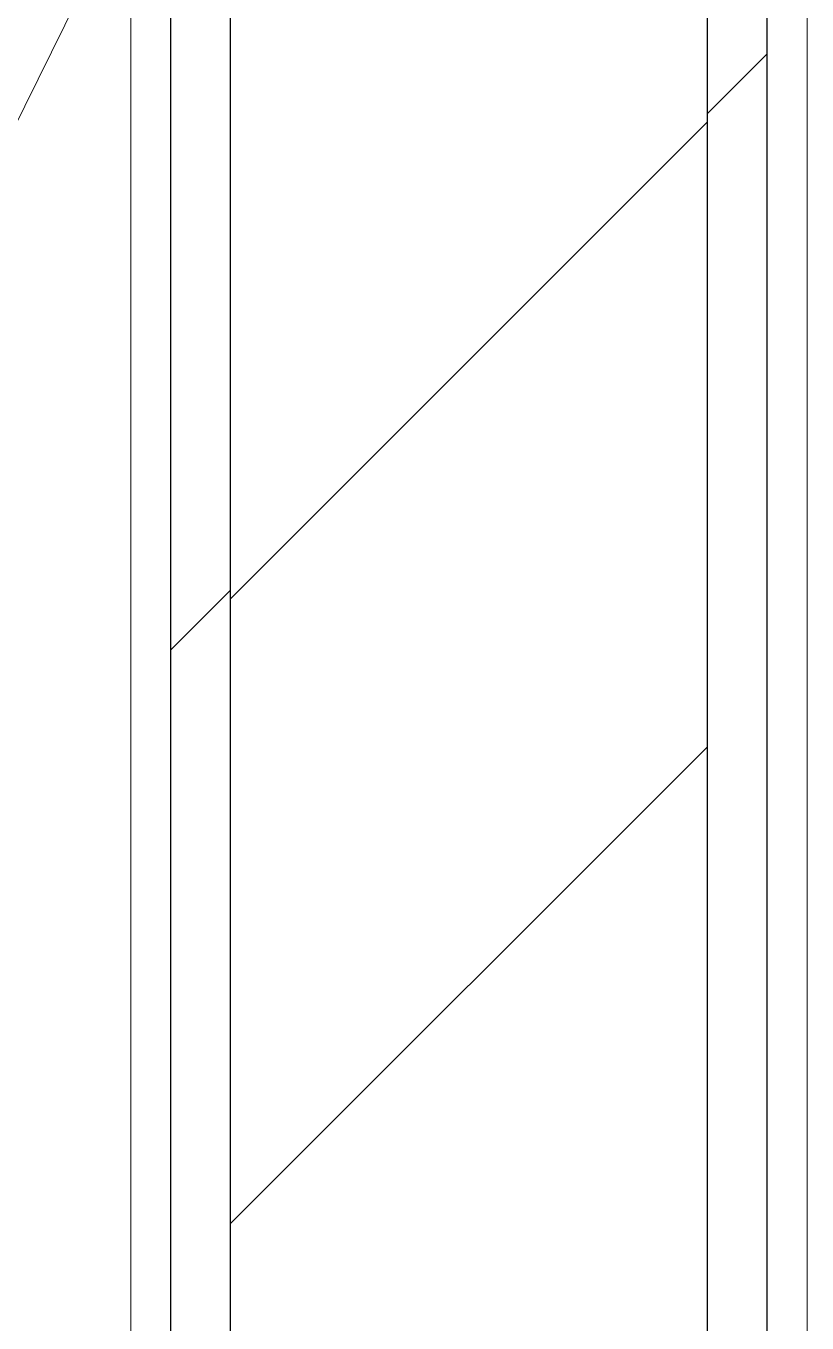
# Model space of a CAD drawing. Header units: millimetres. Extents: x -88595 to 880822, y -1054509 to -148035.
# Drawn here: x 186476.9 to 186673.3, y -273037.9 to -272711.7 of the extents above; entities that cross this region are included whole.
import ezdxf

# ---------------------------------------------------------------- set-up
doc = ezdxf.new("R2010")
doc.units = ezdxf.units.MM
for name, color, linetype, lineweight in [('Аннотация', 7, 'Continuous', 20), ('Оборудование', 7, 'Continuous', 18), ('Ограждение', 7, 'Continuous', 9), ('Стены наружные', 7, 'Continuous', 18)]:
    doc.layers.add(name, color=color, linetype=linetype, lineweight=lineweight)

# ---------------------------------------------------------------- blocks, each defined once
blk = doc.blocks.new('1 этаж')
at = {"layer": 'Ограждение'}
for p, q in [((222632.73, 656742.6), (222632.73, 654282.6)), ((222802.73, 654282.6), (222802.73, 656742.6))]:
    blk.add_line(p, q, dxfattribs=at)
at = {"layer": 'Стены наружные', "lineweight": 30}
for p, q in [((222657.73, 656767.6), (222657.73, 654257.6)), ((222777.73, 654257.6), (222777.73, 656767.6)), ((222642.73, 656752.6), (222642.73, 654272.6)), ((222792.73, 654272.6), (222792.73, 656752.6))]:
    blk.add_line(p, q, dxfattribs=at)
at = {"layer": 'Стены наружные', "linetype": 'Continuous', "lineweight": 9}
for p, q in [((222777.73, 655580.82), (222792.73, 655595.82)), ((222657.73, 655458.69), (222777.73, 655578.69)), ((222642.73, 655445.82), (222657.73, 655460.82)), ((222657.73, 655301.54), (222777.73, 655421.54))]:
    blk.add_line(p, q, dxfattribs=at)

msp = doc.modelspace()

# ---------------------------------------------------------------- linework, layer by layer
at = {"layer": 'Аннотация'}
msp.add_line((186590, -272502.27), (186203.89, -273284.28), dxfattribs=at)

# ---------------------------------------------------------------- block references
at = {"layer": 'Оборудование', "color": 5, "true_color": 0x0000ff}
msp.add_blockref('1 этаж', (-36129.46, -928314.54), dxfattribs=at)

doc.saveas('drawing.dxf')
